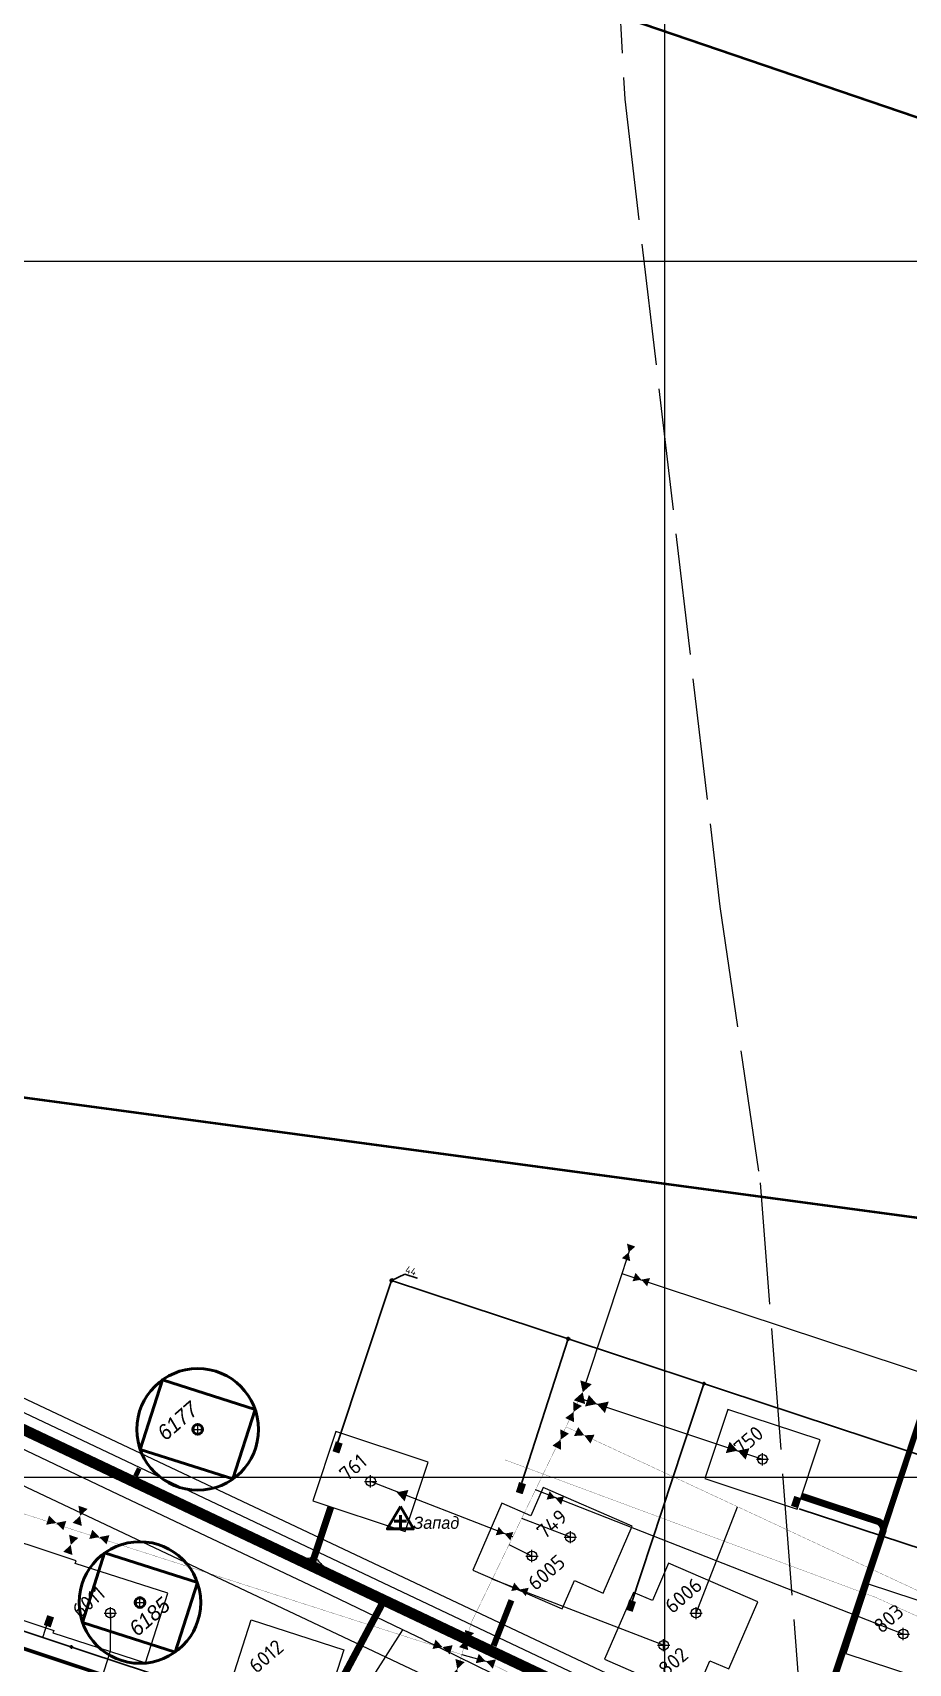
# Model space of a CAD drawing. Header units: millimetres. Extents: x 519 to 9564855, y -810 to 5021775.
# Drawn here: x 9524480 to 9525201, y 5001847 to 5003188 of the extents above; entities that cross this region are included whole.
import ezdxf

# ---------------------------------------------------------------- set-up
doc = ezdxf.new("R2010")
doc.units = ezdxf.units.MM
doc.header["$LTSCALE"] = 2
doc.header["$MEASUREMENT"] = 0
doc.header["$PDMODE"] = 2
doc.header["$PDSIZE"] = 5
for name, pattern in [('92051501$0$GROUND1', [60, 50, -10]), ('92051501$0$GROUND2', [35, 25, -10]), ('DASHED2', [9.525, 6.35, -3.175])]:
    doc.linetypes.add(name, pattern=pattern)
for name, color, linetype in [('CONTROL', 7, 'Continuous'), ('Existing roads', 41, 'Continuous'), ('GRID_PULKOVO', 7, 'Continuous'), ('new 100 wells', 131, 'Continuous'), ('OilColl&Flowlines', 3, 'Continuous'), ('PPLINE_WAT', 7, 'WTR_LINE'), ('ROAD_ASF', 9, 'Continuous'), ('ROAD_FIELD', 255, '92051501$0$GROUND2'), ('ROAD_GROUND', 9, 'Continuous'), ('Stage 10 wells', 7, 'Continuous'), ('МГ-земельный участок', 7, 'Continuous'), ('Скважины на 2014 год', 70, 'Continuous'), ('Скважины на 2015 год', 7, 'Continuous')]:
    doc.layers.add(name, color=color, linetype=linetype)
for name, color, linetype, lineweight in [('WELLS(drilled after 2000y)', 6, 'Continuous', 40), ('Новый водовод', 5, 'g_122_vpr', 30), ('Оптиковолоконный кабель', 220, 'CAB6', 20), ('проект..газ', 40, 'Continuous', 30), ('Скважины на 2026', 222, 'Continuous', 50), ('СНГ_трубопроводы', 244, 'Continuous', 50), ('Электро', 1, 'Continuous', 30), ('Электроснаб', 1, 'Continuous', 18), ('Электроснабжене', 1, 'Continuous', 18)]:
    doc.layers.add(name, color=color, linetype=linetype, lineweight=lineweight)
doc.styles.add('92051501$0$STANDARD', font='simplex.shx')
doc.styles.add('Elect', font='isocpeur.ttf')
doc.styles.add('Line_GUGK', font='')
doc.styles.get("Standard").update_dxf_attribs({"font": 'isocpeur.ttf', "width": 0.5})
doc.styles.get('Line_GUGK').set_extended_font_data('Bm431', italic=True)
doc.linetypes.add('CAB', pattern='A,0.7,-0.43403,["K",Standard,S=0.9,R=0,X=-0.4,Y=-0.3],-0.8', length=1.93403)
doc.linetypes.add('CAB6', pattern='A,0.9,-0.9,["6",Standard,S=0.9,R=0,X=-0.8,Y=-0.4],11', length=12.8)
doc.linetypes.add('g_122_vpr', pattern='A,2,-2,3,-0.6,["Впр",Line_GUGK,S=2,R=0,X=0,Y=-1],-6.4,3,-2,8,-2,8,-2,6', length=45)
doc.linetypes.add('GAS_LINE', pattern='A,0.5,-0.2,["G",92051501$0$STANDARD,S=0.1,R=0,X=-0.1,Y=-0.05],-0.05', length=0.75)
doc.linetypes.add('WTR_LINE', pattern='A,0.5,-0.2,["W",92051501$0$STANDARD,S=0.1,R=0,X=-0.1,Y=-0.05],-0.05', length=0.75)

# ---------------------------------------------------------------- blocks, each defined once
blk = doc.blocks.new('A$C53fd71da')
at = {"layer": 'CONTROL', "color": 6, "lineweight": 50}
blk.add_lwpolyline([(0, 12.3), (-10.7, -6.2), (10.7, -6.2)], close=True, dxfattribs=at)
at = {"layer": 'CONTROL', "color": 6, "lineweight": 5, "const_width": 1}
blk.add_lwpolyline([(-0.5, 0, 1), (0.5, 0, 1)], format="xyb", close=True, dxfattribs=at)
at = {"layer": 'CONTROL', "color": 6, "lineweight": 50}
blk.add_point((0, 0), dxfattribs=at)

msp = doc.modelspace()

# ---------------------------------------------------------------- hatches: boundary and pattern name
at = {"layer": 'Existing roads', "linetype": 'ByBlock', "lineweight": 0}
msp.add_hatch(color=256, dxfattribs=at).paths.add_polyline_path([(9525177.4632, 5001955.54659), (9525182.45016, 5001955.15633, 0.3377163592), (9525177.54553, 5001966.01934), (9525174.86148, 5001961.05107, -0.2412172439)])
at = {"layer": 'Existing roads', "lineweight": 0}
h = msp.add_hatch(color=256, dxfattribs=at)
h.paths.add_polyline_path([(9524711.7768, 5001933.74943), (9524709.90023, 5001934.38923, -0.2167811251), (9524701.79073, 5001934.14619), (9524707.95869, 5001931.22647), (9524710.54162, 5001930.00379)])
h.paths.add_polyline_path([(9524713.81713, 5001933.05379), (9524711.7768, 5001933.74943), (9524710.54162, 5001930.00379), (9524721.26838, 5001924.92606), (9524719.16245, 5001927.04587, -0.0288210637)])
msp.add_hatch(color=256, dxfattribs=at).paths.add_polyline_path([(9524719.16245, 5001927.04587), (9524710.74164, 5001929.90911), (9524721.26838, 5001924.92606)])
at = {"layer": 'Электро'}
for points in [[(9524726.98583, 5002021.40858), (9524732.59806, 5002019.5516), (9524735.30529, 5002027.73346), (9524729.69306, 5002029.59044)], [(9524877.72632, 5001987.90892), (9524883.34374, 5001986.06768), (9524886.02801, 5001994.2571), (9524880.41059, 5001996.09834)], [(9524877.72632, 5001987.90892), (9524883.34374, 5001986.06768), (9524886.02801, 5001994.2571), (9524880.41059, 5001996.09834)], [(9525104.03222, 5001976.46837), (9525109.64446, 5001974.61139), (9525112.35168, 5001982.79325), (9525106.73945, 5001984.65023)], [(9524968.23445, 5001891.14719), (9524973.84669, 5001889.2902), (9524976.55391, 5001897.47206), (9524970.94168, 5001899.32905)]]:
    msp.add_hatch(color=256, dxfattribs=at).paths.add_polyline_path(points)
at = {"layer": 'Электро', "ltscale": 0.5}
msp.add_hatch(color=256, dxfattribs=at).paths.add_polyline_path([(9524489.59758, 5001878.47575), (9524495.20008, 5001876.5896), (9524497.94982, 5001884.75726), (9524492.34732, 5001886.64341)])
at = {"layer": 'Электроснаб', "linetype": 'ByBlock', "lineweight": 0}
for points in [[(9524726.98583, 5002021.40858), (9524732.59806, 5002019.5516), (9524735.30529, 5002027.73346), (9524729.69306, 5002029.59044)], [(9524877.72632, 5001987.90892), (9524883.34374, 5001986.06768), (9524886.02801, 5001994.2571), (9524880.41059, 5001996.09834)], [(9524877.72632, 5001987.90892), (9524883.34374, 5001986.06768), (9524886.02801, 5001994.2571), (9524880.41059, 5001996.09834)], [(9525104.03222, 5001976.46837), (9525109.64446, 5001974.61139), (9525112.35168, 5001982.79325), (9525106.73945, 5001984.65023)], [(9524968.23445, 5001891.14719), (9524973.84669, 5001889.2902), (9524976.55391, 5001897.47206), (9524970.94168, 5001899.32905)]]:
    msp.add_hatch(color=1, dxfattribs=at).paths.add_polyline_path(points)
at = {"layer": 'Электроснаб', "linetype": 'ByBlock', "lineweight": 0, "ltscale": 0.5}
msp.add_hatch(color=1, dxfattribs=at).paths.add_polyline_path([(9524489.59758, 5001878.47575), (9524495.20008, 5001876.5896), (9524497.94982, 5001884.75726), (9524492.34732, 5001886.64341)])
at = {"layer": 'Электроснабжене', "linetype": 'ByBlock', "lineweight": 0}
for points in [[(9524726.98583, 5002021.40858), (9524732.59806, 5002019.5516), (9524735.30529, 5002027.73346), (9524729.69306, 5002029.59044)], [(9524877.72632, 5001987.90892), (9524883.34374, 5001986.06768), (9524886.02801, 5001994.2571), (9524880.41059, 5001996.09834)], [(9524877.72632, 5001987.90892), (9524883.34374, 5001986.06768), (9524886.02801, 5001994.2571), (9524880.41059, 5001996.09834)], [(9525104.03222, 5001976.46837), (9525109.64446, 5001974.61139), (9525112.35168, 5001982.79325), (9525106.73945, 5001984.65023)], [(9524968.23445, 5001891.14719), (9524973.84669, 5001889.2902), (9524976.55391, 5001897.47206), (9524970.94168, 5001899.32905)]]:
    msp.add_hatch(color=1, dxfattribs=at).paths.add_polyline_path(points)
at = {"layer": 'Электроснабжене', "linetype": 'ByBlock', "lineweight": 0, "ltscale": 0.5}
msp.add_hatch(color=1, dxfattribs=at).paths.add_polyline_path([(9524489.59758, 5001878.47575), (9524495.20008, 5001876.5896), (9524497.94982, 5001884.75726), (9524492.34732, 5001886.64341)])

# ---------------------------------------------------------------- linework, layer by layer
at = {"color": 4, "linetype": 'GAS_LINE', "lineweight": 0, "ltscale": 20}
for p, q in [((9524697.18666, 5001737.9779, 0.87398), (9524784.834, 5001874.558, 1.211)), ((9524801.56459, 5001866.48315, 1.19348), (9525823.56431, 5001368.2436, 0.003))]:
    msp.add_line(p, q, dxfattribs=at)
at = {"color": 4, "linetype": 'GAS_LINE', "lineweight": 0}
msp.add_line((9524801.56459, 5001866.48315, 1.19348), (9524784.834, 5001874.558, 1.211), dxfattribs=at)
at = {"color": 5, "linetype": 'WTR_LINE', "lineweight": 0, "ltscale": 100, "const_width": 2}
msp.add_lwpolyline([(9522961.68492, 5006530.42232), (9523070.127, 5006486.695), (9523143.587, 5006661.27), (9523407.015, 5006548.562), (9523796.011, 5006378.327), (9523736.775, 5006107.096), (9523707.544, 5005805.06), (9523700.818, 5005674.553), (9523703.853, 5005552.345), (9523709.802, 5004958.98), (9523711.38, 5004624.515), (9523707.966, 5004479.96), (9523732.1, 5004323.859), (9523751.102, 5004158.131), (9523770.225, 5003987.577), (9523817.419, 5003605.482), (9523831.27, 5003588.67), (9524021.596, 5003522.395), (9525884.76, 5002887.669), (9527000.923, 5002514.69), (9527059.994, 5002488.058), (9527832.679, 5002214.15)], dxfattribs=at)
at = {"layer": 'Existing roads', "lineweight": 0}
for p, q in [((9525175.02651, 5001965.66786), (9525173.85612, 5001962.55492)), ((9524707.95869, 5001931.22647), (9524700.99196, 5001934.52431)), ((9524709.90023, 5001934.38923), (9524713.81713, 5001933.05379)), ((9524721.26838, 5001924.92606), (9524710.74164, 5001929.90911)), ((9524711.23153, 5001937.86499), (9524714.4282, 5001936.94764)), ((9524719.16245, 5001927.04587), (9524721.26838, 5001924.92606))]:
    msp.add_line(p, q, dxfattribs=at)
for points, const_width in [([(9525180.1335, 5001957.00354), (9525210.12796, 5002047.65358)], 5), ([(9524678.56932, 5001728.85027), (9524769.32632, 5001898.85773)], 5.8)]:
    msp.add_lwpolyline(points, dxfattribs=dict(at, const_width=const_width))
at = {"layer": 'Existing roads', "lineweight": 0, "const_width": 5.7, "flags": 128}
for points in [[(9525112.70711, 5001984.44949), (9525177.20612, 5001963.14095)], [(9524725.64188, 5001975.79382), (9524710.53371, 5001929.9798)], [(9525129.26486, 5001804.63908), (9525180.1335, 5001957.00354)]]:
    msp.add_lwpolyline(points, dxfattribs=at)
at = {"layer": 'Existing roads', "linetype": 'ByBlock', "lineweight": 0, "ltscale": 5, "const_width": 5}
msp.add_lwpolyline([(9524859.44945, 5001861.35375), (9524874.11292, 5001898.84311)], dxfattribs=at)
at = {"layer": 'Existing roads', "lineweight": 0}
for centre, radius, start, end in [((9524705.57837, 5001943.18038), 9.79606, 242.08320358, 316.22732455), ((9524768.56049, 5001976.3778), 69.81264, 216.21235744, 224.96163859)]:
    msp.add_arc(centre, radius, start, end, dxfattribs=at)
at = {"layer": 'GRID_PULKOVO', "lineweight": 0}
for p, q in [((9525000, 5011000), (9525000, 4992000)), ((9519000, 5003000), (9533000, 5003000)), ((9519000, 5002000), (9533000, 5002000))]:
    msp.add_line(p, q, dxfattribs=at)
at = {"layer": 'new 100 wells', "color": 0, "linetype": 'ByBlock', "lineweight": 0}
msp.add_lwpolyline([(9524990.08402, 5001898.6061), (9524974.52298, 5001905.35212), (9524950.64839, 5001850.28065), (9525024.07702, 5001818.44788), (9525037.36969, 5001849.11007)], dxfattribs=at)
msp.add_lwpolyline([(9525243.81798, 5001887.02241), (9525167.83745, 5001912.16299), (9525148.98202, 5001855.17759), (9525224.96254, 5001830.03701)], close=True, dxfattribs=at)
for centre in [(9525196.4, 5001871.1), (9524999.3, 5001861.9)]:
    msp.add_circle(centre, 4, dxfattribs=at)
at = {"layer": 'new 100 wells', "color": 0, "linetype": 'ByBlock', "lineweight": 0, "ltscale": 80}
for p in [(9525196.4, 5001871.1), (9524999.3, 5001861.9)]:
    msp.add_point(p, dxfattribs=at)
at = {"layer": 'OilColl&Flowlines', "lineweight": 0}
for p, q in [((9524965.08641, 5002167.62563), (9524972.3562, 5002189.59656)), ((9524935.45914, 5002078.08529), (9524965.08641, 5002167.62563)), ((9525378.2, 5002030.6), (9524965.28641, 5002167.22562)), ((9524930.84859, 5002064.74602), (9525080.6, 5002014.8)), ((9524875.20678, 5001950.98939), (9524758.3, 5001996.6)), ((9525196.4, 5001871.1), (9524893.97249, 5001989.76946)), ((9524999.3, 5001861.9), (9524858.38586, 5001916.2283))]:
    msp.add_line(p, q, dxfattribs=at)
at = {"layer": 'OilColl&Flowlines', "color": 3, "linetype": 'ByBlock', "lineweight": 0}
for points in [[(9524928.45801, 5002060.36972, 8, 0, 0), (9524925.22893, 5002053.70596, 0, 8, 0), (9524921.99736, 5002047.03704, 8, 8, 0)], [(9524928.45801, 5002060.36972, 8, 0, 0), (9524925.22893, 5002053.70596, 0, 8, 0), (9524921.99736, 5002047.03704, 8, 8, 0)], [(9524917.8859, 5002037.63849, 8, 0, 0), (9524914.65682, 5002030.97473, 0, 8, 0), (9524911.42524, 5002024.30582, 8, 8, 0)], [(9524917.8859, 5002037.63849, 8, 0, 0), (9524914.65682, 5002030.97473, 0, 8, 0), (9524911.42524, 5002024.30582, 8, 8, 0)], [(9524521.78134, 5001975.28584, 8, 0, 0), (9524519.40084, 5001968.274, 0, 8, 0), (9524517.01849, 5001961.25674, 8, 8, 0)], [(9524521.78134, 5001975.28584, 8, 0, 0), (9524519.40084, 5001968.274, 0, 8, 0), (9524517.01849, 5001961.25674, 8, 8, 0)], [(9524514.10046, 5001951.42201, 8, 0, 0), (9524511.71996, 5001944.41017, 0, 8, 0), (9524509.33762, 5001937.39291, 8, 8, 0)], [(9524514.10046, 5001951.42201, 8, 0, 0), (9524511.71996, 5001944.41017, 0, 8, 0), (9524509.33762, 5001937.39291, 8, 8, 0)], [(9524839.55508, 5001873.15373, 8, 0, 0), (9524837.17458, 5001866.14189, 0, 8, 0), (9524834.79223, 5001859.12463, 8, 8, 0)], [(9524831.87421, 5001849.2899, 8, 0, 0), (9524829.4937, 5001842.27806, 0, 8, 0), (9524827.11136, 5001835.2608, 8, 8, 0)]]:
    msp.add_lwpolyline(points, format="xyseb", dxfattribs=at)
at = {"layer": 'OilColl&Flowlines', "color": 3, "lineweight": 0}
for points in [[(9524940.76506, 5002031.3603, 8, 0, 0), (9524934.04443, 5002034.46929, 0, 8, 0), (9524927.3186, 5002037.58068, 8, 8, 0)], [(9524940.76506, 5002031.3603, 8, 0, 0), (9524934.04443, 5002034.46929, 0, 8, 0), (9524927.3186, 5002037.58068, 8, 8, 0)], [(9524506.8056, 5001960.24514, 8, 0, 0), (9524499.75217, 5001962.49944, 0, 8, 0), (9524492.6933, 5001964.75549, 8, 8, 0)], [(9524506.8056, 5001960.24514, 8, 0, 0), (9524499.75217, 5001962.49944, 0, 8, 0), (9524492.6933, 5001964.75549, 8, 8, 0)], [(9524542.31932, 5001948.55751, 8, 0, 0), (9524535.2659, 5001950.81181, 0, 8, 0), (9524528.20702, 5001953.06786, 8, 8, 0)], [(9524542.31932, 5001948.55751, 8, 0, 0), (9524535.2659, 5001950.81181, 0, 8, 0), (9524528.20702, 5001953.06786, 8, 8, 0)], [(9524824.57934, 5001858.11303, 8, 0, 0), (9524817.52592, 5001860.36733, 0, 8, 0), (9524810.46704, 5001862.62338, 8, 8, 0)], [(9524860.09306, 5001846.4254, 8, 0, 0), (9524853.03964, 5001848.6797, 0, 8, 0), (9524845.98076, 5001850.93575, 8, 8, 0)], [(9524860.09306, 5001846.4254, 8, 0, 0), (9524853.03964, 5001848.6797, 0, 8, 0), (9524845.98076, 5001850.93575, 8, 8, 0)]]:
    msp.add_lwpolyline(points, format="xyseb", dxfattribs=at)
at = {"layer": 'OilColl&Flowlines', "color": 5, "linetype": 'ByBlock', "lineweight": 0}
for points in [[(9524839.55508, 5001873.15373, 8, 0, 0), (9524837.17458, 5001866.14189, 0, 8, 0), (9524834.79223, 5001859.12463, 8, 8, 0)], [(9524831.87421, 5001849.2899, 8, 0, 0), (9524829.4937, 5001842.27806, 0, 8, 0), (9524827.11136, 5001835.2608, 8, 8, 0)]]:
    msp.add_lwpolyline(points, format="xyseb", dxfattribs=at)
at = {"layer": 'OilColl&Flowlines', "color": 5, "lineweight": 0}
msp.add_lwpolyline([(9524824.57934, 5001858.11303, 8, 0, 0), (9524817.52592, 5001860.36733, 0, 8, 0), (9524810.46704, 5001862.62338, 8, 8, 0)], format="xyseb", dxfattribs=at)
at = {"layer": 'OilColl&Flowlines', "lineweight": 0}
for points in [[(9524971.82453, 5002177.73153), (9524964.91524, 5002180.16468), (9524970.47705, 5002184.93172)], [(9524976.03886, 5002189.69877), (9524970.47705, 5002184.93172), (9524969.12957, 5002192.13191)], [(9524973.71102, 5002161.16798), (9524976.14417, 5002168.07727), (9524980.91121, 5002162.51546)], [(9524985.67826, 5002156.95365), (9524980.91121, 5002162.51546), (9524988.11141, 5002163.86294)], [(9525053.52533, 5002029.28696), (9525060.13081, 5002021.87094), (9525050.4056, 5002019.85844)], [(9525069.85602, 5002023.88344), (9525066.73629, 5002014.45491), (9525060.13081, 5002021.87094)], [(9524789.38832, 5001989.59256), (9524786.26859, 5001980.16403), (9524779.66311, 5001987.58006)], [(9524903.03274, 5001981.60219), (9524905.46588, 5001988.51148), (9524910.23293, 5001982.94967)], [(9524914.99997, 5001977.38786), (9524910.23293, 5001982.94967), (9524917.43312, 5001984.29715)], [(9524861.21796, 5001952.28441), (9524863.65111, 5001959.1937), (9524868.41815, 5001953.63189)], [(9524873.1852, 5001948.07008), (9524868.41815, 5001953.63189), (9524875.61834, 5001954.97937)], [(9524873.92881, 5001906.42371), (9524876.36195, 5001913.33299), (9524881.129, 5001907.77118)], [(9524885.89604, 5001902.20937), (9524881.129, 5001907.77118), (9524888.32919, 5001909.11866)]]:
    msp.add_solid(points, dxfattribs=at)
at = {"layer": 'OilColl&Flowlines', "color": 3, "lineweight": 0}
for points in [[(9524940.1734, 5002076.52543), (9524932.75737, 5002069.91995), (9524930.74487, 5002079.64516)], [(9524934.76987, 5002060.19474), (9524925.34135, 5002063.31447), (9524932.75737, 5002069.91995)], [(9524937.78199, 5002067.64647), (9524944.38747, 5002060.23044), (9524934.66227, 5002058.21794)], [(9524954.11268, 5002062.24294), (9524950.99295, 5002052.81441), (9524944.38747, 5002060.23044)]]:
    msp.add_solid(points, dxfattribs=at)
at = {"layer": 'PPLINE_WAT', "color": 5, "linetype": 'WTR_LINE', "lineweight": 0, "ltscale": 0.5}
msp.add_line((9525339.06334, 5001656.52895), (9523288.74377, 5002623.18398), dxfattribs=at)
at = {"layer": 'PPLINE_WAT', "color": 5, "lineweight": 0, "ltscale": 0.5}
msp.add_lwpolyline([(9523498.307, 5002453.507), (9529318.71854, 4999702.75469), (9529357.22076, 4999682.3134), (9529399.33276, 4999675.09879), (9529430.61579, 4999677.50366), (9529678.713, 4999710.142)], dxfattribs=at)
at = {"layer": 'ROAD_ASF', "lineweight": 0}
for points in [[(9521737.23529, 4997056.36456), (9521526.30791, 4997406.20512), (9521491.42617, 4997522.40996), (9521494.64376, 4997784.54227), (9521557.42562, 4998123.62451), (9523181.91284, 5002651.278), (9523567.30412, 5002471.17809), (9525869.16882, 5001381.54446), (9525963.92258, 5001333.47903), (9526128.60686, 5001261.79325), (9526517.55757, 5001074.97311), (9527241.30336, 5000725.10977), (9527302.0959, 5000699.32947), (9527474.32311, 5000617.56906), (9528116.89056, 5000310.63684)], [(9521742.137, 4997059.855), (9521531.837, 4997408.655), (9521497.437, 4997523.255), (9521500.637, 4997783.955), (9521563.237, 4998122.055), (9523185.337, 5002643.055), (9523564.737, 5002465.755), (9525866.52759, 5001376.15646), (9525961.36584, 5001328.04817), (9526126.10975, 5001256.33643), (9526514.94624, 5001069.57117), (9527238.82495, 5000719.64358), (9527299.637, 5000693.855), (9527471.737, 5000612.155), (9528114.237, 5000305.255)]]:
    msp.add_lwpolyline(points, dxfattribs=at)
at = {"layer": 'ROAD_FIELD', "linetype": '92051501$0$GROUND1', "lineweight": 0}
msp.add_lwpolyline([(9524571.637, 5006153.155), (9524600.337, 5006056.155), (9524633.037, 5005892.055), (9524642.537, 5005759.555), (9524585.50166, 5005603.82199), (9524583.9281, 5005495.31628), (9524532.52554, 5004956.96861), (9524498.94376, 5004869.07223), (9524537.32291, 5004696.47569), (9524647.47127, 5004299.82333), (9524717.83321, 5004144.80608), (9524790.337, 5003847.955), (9524811.437, 5003680.455), (9524791.39334, 5003564.84308), (9524903.33272, 5003355.48989), (9524959.837, 5003271.055), (9524967.29811, 5003133.35177), (9525045.46395, 5002469.49442), (9525078.637, 5002242.055), (9525115.82581, 5001759.29166), (9525111.02843, 5001727.32936)], dxfattribs=at)
at = {"layer": 'ROAD_GROUND', "color": 8, "lineweight": 0, "const_width": 9}
msp.add_lwpolyline([(9521739.68614, 4997058.10978), (9521529.07245, 4997407.43006), (9521494.43159, 4997522.83248), (9521497.64038, 4997784.24863), (9521560.33131, 4998122.83976), (9523183.62492, 5002647.1665), (9523566.02728, 5002468.46336), (9525867.84821, 5001378.85046), (9525962.64421, 5001330.7636), (9526127.3583, 5001259.06484), (9526516.25529, 5001072.2705), (9527240.06415, 5000722.37668), (9527300.86645, 5000696.59224), (9527473.0333, 5000614.86048), (9528115.56378, 5000307.94592)], dxfattribs=at)
at = {"layer": 'Stage 10 wells', "color": 0, "linetype": 'ByBlock', "lineweight": 0}
msp.add_lwpolyline([(9524515.39226, 5001929.1097), (9524516.07406, 5001931.23205), (9524434.13745, 5001958.46299), (9524415.28202, 5001901.47759), (9524497.70263, 5001874.04421)], dxfattribs=at)
at = {"layer": 'WELLS(drilled after 2000y)', "color": 0, "linetype": 'ByBlock', "lineweight": 0}
for points in [[(9525033.18202, 5001998.87759), (9525109.16254, 5001973.73701), (9525128.01798, 5002030.72241), (9525052.03745, 5002055.86299)], [(9524710.88202, 5001980.67759), (9524786.86254, 5001955.53701), (9524805.71798, 5002012.52241), (9524729.73745, 5002037.66299)]]:
    msp.add_lwpolyline(points, close=True, dxfattribs=at)
at = {"layer": 'WELLS(drilled after 2000y)', "color": 6, "linetype": 'ByBlock', "lineweight": 0, "ltscale": 50, "const_width": 0.2}
msp.add_lwpolyline([(9526463.30234, 5001290.17813), (9526211.23615, 5001408.06459), (9526202.49321, 5001408.52043), (9526195.86182, 5001407.01512), (9525924.31584, 5001540.46315), (9525882.36713, 5001561.07835), (9525861.607, 5001561.28204), (9525839.72758, 5001571.76865), (9525817.95303, 5001585.97871), (9525784.70338, 5001620.2689), (9525496.63355, 5001754.43651), (9525173.81828, 5001901.15362), (9524868.70967, 5002014.35964)], dxfattribs=at)
at = {"layer": 'WELLS(drilled after 2000y)', "color": 0, "linetype": 'ByBlock', "lineweight": 0}
for centre in [(9525080.6, 5002014.8), (9524758.3, 5001996.6)]:
    msp.add_circle(centre, 4, dxfattribs=at)
at = {"layer": 'WELLS(drilled after 2000y)', "color": 0, "linetype": 'ByBlock', "lineweight": 0, "ltscale": 80}
for p in [(9525080.6, 5002014.8), (9524758.3, 5001996.6)]:
    msp.add_point(p, dxfattribs=at)
at = {"layer": 'МГ-земельный участок', "color": 0, "linetype": 'DASHED2', "lineweight": 25, "ltscale": 5, "const_width": 2}
msp.add_lwpolyline([(9522167.80801, 4999999.48247), (9521654, 5002362), (9522840, 5002532), (9525642, 5002155), (9528521, 5002235), (9531281, 5003464), (9533105, 5001043), (9546614, 4998215), (9544978, 4995525), (9543652, 4996420), (9539605, 4995735), (9529554.6705, 4998798.09585), (9529554.71722, 4998845.23995), (9529525.402, 4998845.269), (9529525.36994, 4998882.97318), (9529309.91997, 4998882.84552), (9526935, 5000017), (9526935, 4999132), (9522906, 5001105), (9522683.367, 5000265.06642), (9522496, 5000315)], close=True, dxfattribs=at)
at = {"layer": 'Новый водовод', "color": 5, "linetype": 'WTR_LINE', "lineweight": 0, "ltscale": 40, "const_width": 3}
msp.add_lwpolyline([(9523223.09207, 5002274.46665), (9524798.44073, 5001750.9789)], dxfattribs=at)
at = {"layer": 'Оптиковолоконный кабель', "linetype": 'CAB', "lineweight": 20, "ltscale": 0.1}
msp.add_lwpolyline([(9523696.146, 5005917.127), (9523689.893, 5005715.012), (9523695.902, 5005635.172), (9523695.453, 5005568.154), (9523700.063, 5005469.441), (9523700.58, 5005145.207), (9523704.692, 5005045.058), (9523701.585, 5004488.746), (9523704.366, 5004469.568), (9523706.81, 5003954.047), (9523704.579, 5003808.965), (9523692.18, 5003712.998), (9523687.161, 5003694.356), (9523300.02, 5002630.372), (9523296.974, 5002614.733), (9523304.049, 5002607.353), (9526121.954, 5001271.722), (9526508.525, 5001083.826), (9527029.955, 5000838.578), (9527414.361, 5000657.715), (9527485.466, 5000795.728), (9527414.361, 5000657.715), (9528367.831, 5000203.306)], dxfattribs=at)
at = {"layer": 'проект..газ', "color": 4, "linetype": 'GAS_LINE', "lineweight": 0, "ltscale": 20}
for p, q in [((9524545.448, 5001988.402, 0.255), (9524452.067, 5002032.606, 0.257)), ((9524608.016, 5001958.645, 0.179), (9524545.448, 5001988.402, 0.255)), ((9524718.251, 5001906.602, 0.211), (9524608.016, 5001958.645, 0.179)), ((9524784.834, 5001874.558, 1.211), (9524718.251, 5001906.602, 0.211))]:
    msp.add_line(p, q, dxfattribs=at)
at = {"layer": 'Скважины на 2014 год', "color": 9, "linetype": 'ByBlock', "lineweight": 0, "ltscale": 5, "const_width": 4}
msp.add_lwpolyline([(9524568.04228, 5002007.29454), (9524564.94768, 5002000.75716)], dxfattribs=at)
at = {"layer": 'Скважины на 2015 год', "color": 192, "lineweight": 0}
msp.add_line((9524882.5459, 5001995.57391), (9524920.8342, 5002113.86687, 0), dxfattribs=at)
at = {"layer": 'Скважины на 2015 год', "color": 3, "linetype": 'ByBlock', "lineweight": 0, "ltscale": 5}
for p, q in [((9525025.9, 5001888.3), (9525060.11678, 5001975.75219)), ((9524922.6, 5001950.7), (9524882.56095, 5001966.18707)), ((9524891, 5001935.2), (9524872.20294, 5001944.35667)), ((9524544.3, 5001888.3), (9524544.03419, 5001856.87236)), ((9524544.03419, 5001856.87236), (9524483.77837, 5001666.46991)), ((9524833.30928, 5001854.1618), (9524853.03964, 5001848.6797))]:
    msp.add_line(p, q, dxfattribs=at)
at = {"layer": 'Скважины на 2015 год', "color": 1, "lineweight": 0}
msp.add_line((9524488.70501, 5001868.27231, 0), (9524492.85533, 5001881.20367, 0), dxfattribs=at)
at = {"layer": 'Скважины на 2015 год', "color": 82, "linetype": 'ByBlock', "lineweight": 0, "ltscale": 5}
msp.add_line((9524833.30928, 5001854.1618), (9524853.03964, 5001848.6797), dxfattribs=at)
at = {"layer": 'Скважины на 2015 год', "color": 0, "linetype": 'ByBlock', "lineweight": 0}
for points in [[(9524925.88294, 5001915.05919), (9524949.63074, 5001904.76405), (9524973.50532, 5001959.83552), (9524900.07669, 5001991.66829), (9524889.97077, 5001968.35698)], [(9524889.97077, 5001968.35698), (9524866.22298, 5001978.65212), (9524842.3484, 5001923.58065), (9524915.77702, 5001891.74788), (9524925.88294, 5001915.05919)], [(9524497.70201, 5001874.04442), (9524497.03984, 5001871.98537), (9524573.19912, 5001847.49316), (9524591.56813, 5001904.61215), (9524515.39226, 5001929.1097)], [(9525037.36969, 5001849.11007), (9525052.93074, 5001842.36405), (9525076.80532, 5001897.43552), (9525003.37669, 5001929.26829), (9524990.08402, 5001898.6061)], [(9524736.36813, 5001858.21215), (9524717.99912, 5001801.09316), (9524641.84046, 5001825.58517), (9524660.20947, 5001882.70416), (9524736.36813, 5001858.21215)]]:
    msp.add_lwpolyline(points, dxfattribs=at)
for centre in [(9524922.6, 5001950.7), (9524891, 5001935.2), (9524544.3, 5001888.3), (9525025.9, 5001888.3)]:
    msp.add_circle(centre, 4, dxfattribs=at)
for p in [(9524922.6, 5001950.7), (9524891, 5001935.2), (9524544.3, 5001888.3), (9525025.9, 5001888.3)]:
    msp.add_point(p, dxfattribs=at)
at = {"layer": 'Скважины на 2026', "linetype": 'ByBlock', "ltscale": 50}
for points in [[(9524568.87913, 5002022.96257), (9524645.10178, 5001998.67044), (9524663.32087, 5002055.83743), (9524587.09822, 5002080.12956)], [(9524521.37913, 5001880.56257), (9524597.60178, 5001856.27044), (9524615.82087, 5001913.43743), (9524539.59822, 5001937.72956)]]:
    msp.add_lwpolyline(points, close=True, dxfattribs=at)
for centre in [(9524616.10189, 5002039.39654), (9524568.60189, 5001896.99654)]:
    msp.add_circle(centre, 50, dxfattribs=at)
at = {"layer": 'Скважины на 2026', "linetype": 'ByBlock'}
for centre in [(9524616.1, 5002039.4), (9524568.6, 5001897)]:
    msp.add_circle(centre, 4, dxfattribs=at)
at = {"layer": 'Скважины на 2026', "linetype": 'ByBlock', "lineweight": 0}
for p in [(9524616.10189, 5002039.39654), (9524568.60189, 5001896.99654)]:
    msp.add_point(p, dxfattribs=at)
at = {"layer": 'СНГ_трубопроводы', "color": 3, "linetype": 'ByBlock', "lineweight": 0, "ltscale": 5, "const_width": 0.2}
for points in [[(9524138.03956, 5002077.62067), (9524833.30928, 5001854.1618)], [(9524777.49672, 5001666.60682), (9524841.19839, 5001880.70972), (9524932.75737, 5002069.91995)], [(9524919.41641, 5002041.27775), (9525456.91445, 5001790.98044)], [(9524853.03964, 5001848.6797), (9525347.1629, 5001607.87752)]]:
    msp.add_lwpolyline(points, dxfattribs=at)
at = {"layer": 'Электро', "ltscale": 0.5}
for p, q in [((9524730.57792, 5002026.49599, 0), (9524775.58715, 5002161.90701, 0)), ((9525328.21342, 5001979.12711, 0), (9524775.58715, 5002161.90701, 0)), ((9524527.53989, 5001855.34314, 0), (9523703.30917, 5002129.75149, 0)), ((9524882.5459, 5001995.57391), (9524920.8342, 5002113.86687, 0)), ((9524882.5459, 5001995.57391), (9524920.8342, 5002113.86687, 0)), ((9525032.45977, 5002076.94696, 0), (9524972.22862, 5001894.91479, 0)), ((9525110.79511, 5001973.97499, 0), (9525284.07779, 5001917.12334, 0)), ((9524527.53989, 5001855.34314, 0), (9524868.78214, 5001743.3316, 0))]:
    msp.add_line(p, q, dxfattribs=at)
at = {"layer": 'Электро'}
for p, q in [((9524775.58715, 5002161.90701, 0), (9524786.49891, 5002166.91267, 0)), ((9524786.49891, 5002166.91267, 0), (9524796.58036, 5002163.63701, 0))]:
    msp.add_line(p, q, dxfattribs=at)
for centre, start, end in [((9524775.58715, 5002161.90701, 0), 162, 342), ((9524775.58715, 5002161.90701, 0), 342, 162), ((9524920.8342, 5002113.86687, 0), 162, 342), ((9524920.8342, 5002113.86687, 0), 342, 162)]:
    msp.add_arc(centre, 1.25, start, end, dxfattribs=at)
at = {"layer": 'Электро', "ltscale": 25}
for centre, start, end in [((9525032.45922, 5002076.94715, 0), 162, 342), ((9525032.45922, 5002076.94715, 0), 162, 342), ((9525032.45922, 5002076.94715, 0), 342, 162), ((9525032.45922, 5002076.94715, 0), 342, 162), ((9524512.26995, 5001860.43693), 342, 162), ((9524512.26997, 5001860.42691), 342, 162), ((9524512.26995, 5001860.43693), 162, 342), ((9524512.26997, 5001860.42691), 162, 342)]:
    msp.add_arc(centre, 1, start, end, dxfattribs=at)
at = {"layer": 'Электроснаб', "color": 1, "linetype": 'ByBlock', "lineweight": 0, "ltscale": 0.5}
for p, q in [((9524730.57792, 5002026.49599, 0), (9524775.58715, 5002161.90701, 0)), ((9524527.53989, 5001855.34314, 0), (9523703.30917, 5002129.75149, 0)), ((9524882.5459, 5001995.57391), (9524920.8342, 5002113.86687, 0)), ((9524882.5459, 5001995.57391), (9524920.8342, 5002113.86687, 0)), ((9525032.45977, 5002076.94696, 0), (9524972.22862, 5001894.91479, 0)), ((9525110.79511, 5001973.97499, 0), (9525284.07779, 5001917.12334, 0)), ((9524527.53989, 5001855.34314, 0), (9524868.78214, 5001743.3316, 0))]:
    msp.add_line(p, q, dxfattribs=at)
at = {"layer": 'Электроснаб', "color": 1, "linetype": 'ByBlock', "lineweight": 0}
for p, q in [((9524775.58715, 5002161.90701, 0), (9524786.49891, 5002166.91267, 0)), ((9524786.49891, 5002166.91267, 0), (9524796.58036, 5002163.63701, 0))]:
    msp.add_line(p, q, dxfattribs=at)
for centre, start, end in [((9524775.58715, 5002161.90701, 0), 162, 342), ((9524775.58715, 5002161.90701, 0), 342, 162), ((9524920.8342, 5002113.86687, 0), 162, 342), ((9524920.8342, 5002113.86687, 0), 342, 162)]:
    msp.add_arc(centre, 1.25, start, end, dxfattribs=at)
at = {"layer": 'Электроснаб', "color": 1, "linetype": 'ByBlock', "lineweight": 0, "ltscale": 25}
for centre, start, end in [((9525032.45922, 5002076.94715, 0), 162, 342), ((9525032.45922, 5002076.94715, 0), 162, 342), ((9525032.45922, 5002076.94715, 0), 342, 162), ((9525032.45922, 5002076.94715, 0), 342, 162), ((9524512.26995, 5001860.43693), 342, 162), ((9524512.26997, 5001860.42691), 342, 162), ((9524512.26995, 5001860.43693), 162, 342), ((9524512.26997, 5001860.42691), 162, 342)]:
    msp.add_arc(centre, 1, start, end, dxfattribs=at)
at = {"layer": 'Электроснабжене', "color": 1, "linetype": 'ByBlock', "lineweight": 0, "ltscale": 0.5}
for p, q in [((9524730.57792, 5002026.49599, 0), (9524775.58715, 5002161.90701, 0)), ((9524527.53989, 5001855.34314, 0), (9523703.30917, 5002129.75149, 0)), ((9524882.5459, 5001995.57391), (9524920.8342, 5002113.86687, 0)), ((9524882.5459, 5001995.57391), (9524920.8342, 5002113.86687, 0)), ((9525032.45977, 5002076.94696, 0), (9524972.22862, 5001894.91479, 0)), ((9525110.79511, 5001973.97499, 0), (9525284.07779, 5001917.12334, 0)), ((9524527.53989, 5001855.34314, 0), (9524868.78214, 5001743.3316, 0))]:
    msp.add_line(p, q, dxfattribs=at)
at = {"layer": 'Электроснабжене', "color": 1, "linetype": 'ByBlock', "lineweight": 0}
for p, q in [((9524775.58715, 5002161.90701, 0), (9524786.49891, 5002166.91267, 0)), ((9524786.49891, 5002166.91267, 0), (9524796.58036, 5002163.63701, 0))]:
    msp.add_line(p, q, dxfattribs=at)
for centre, start, end in [((9524775.58715, 5002161.90701, 0), 162, 342), ((9524775.58715, 5002161.90701, 0), 342, 162), ((9524920.8342, 5002113.86687, 0), 162, 342), ((9524920.8342, 5002113.86687, 0), 342, 162)]:
    msp.add_arc(centre, 1.25, start, end, dxfattribs=at)
at = {"layer": 'Электроснабжене', "color": 1, "linetype": 'ByBlock', "lineweight": 0, "ltscale": 25}
for centre, start, end in [((9525032.45922, 5002076.94715, 0), 162, 342), ((9525032.45922, 5002076.94715, 0), 162, 342), ((9525032.45922, 5002076.94715, 0), 342, 162), ((9525032.45922, 5002076.94715, 0), 342, 162), ((9524512.26995, 5001860.43693), 342, 162), ((9524512.26997, 5001860.42691), 342, 162), ((9524512.26995, 5001860.43693), 162, 342), ((9524512.26997, 5001860.42691), 162, 342)]:
    msp.add_arc(centre, 1, start, end, dxfattribs=at)

# ---------------------------------------------------------------- block references
at = {"layer": 'CONTROL', "color": 1, "lineweight": 5}
msp.add_blockref('A$C53fd71da', (9524782.75774, 5001963.7655), dxfattribs=at)

# ---------------------------------------------------------------- texts
at = {"layer": 'CONTROL', "color": 6, "lineweight": 0, "style": 'Line_GUGK'}
msp.add_text('Запад', height=10, dxfattribs=at).set_placement((9524793.4185, 5001957.61051))
at = {"layer": 'new 100 wells', "color": 0, "linetype": 'ByBlock', "lineweight": 0, "style": 'Elect'}
for s, p in [('803', (9525178.49913, 5001870.808)), ('802', (9525001.46912, 5001835.53796))]:
    msp.add_text(s, height=12, rotation=41, dxfattribs=at).set_placement(p)
at = {"layer": 'WELLS(drilled after 2000y)', "color": 0, "linetype": 'ByBlock', "lineweight": 0, "style": 'Elect'}
for s, p in [('750', (9525063.45382, 5002017.52367)), ('761', (9524738.99724, 5001995.91403))]:
    msp.add_text(s, height=12, rotation=41, dxfattribs=at).set_placement(p)
at = {"layer": 'Скважины на 2015 год', "color": 0, "linetype": 'ByBlock', "lineweight": 0, "style": 'Elect'}
for s, p in [('749', (9524901.38541, 5001948.3955)), ('6005', (9524894.00225, 5001906.09498)), ('6006', (9525006.61465, 5001887.19377)), ('6011', (9524519.30701, 5001883.66135)), ('6012', (9524664.53292, 5001838.06862))]:
    msp.add_text(s, height=12, rotation=41, dxfattribs=at).set_placement(p)
at = {"layer": 'Скважины на 2026', "linetype": 'ByBlock', "style": 'Line_GUGK'}
for s, p in [('6177', (9524589.66288, 5002029.43232)), ('6185', (9524566.50393, 5001868.46054))]:
    msp.add_text(s, height=12.5, rotation=41, dxfattribs=at).set_placement(p)
at = {"layer": 'Электро', "ltscale": 0.5}
msp.add_text('44', height=6, rotation=342.00000001, dxfattribs=at).set_placement((9524786.31145, 5002168.42036, 0))
at = {"layer": 'Электроснаб', "color": 1, "linetype": 'ByBlock', "lineweight": 0, "ltscale": 0.5}
msp.add_text('44', height=6, rotation=342.00000001, dxfattribs=at).set_placement((9524786.31145, 5002168.42036, 0))
at = {"layer": 'Электроснабжене', "color": 1, "linetype": 'ByBlock', "lineweight": 0, "ltscale": 0.5}
msp.add_text('44', height=6, rotation=342.00000001, dxfattribs=at).set_placement((9524786.31145, 5002168.42036, 0))

doc.saveas('drawing.dxf')
